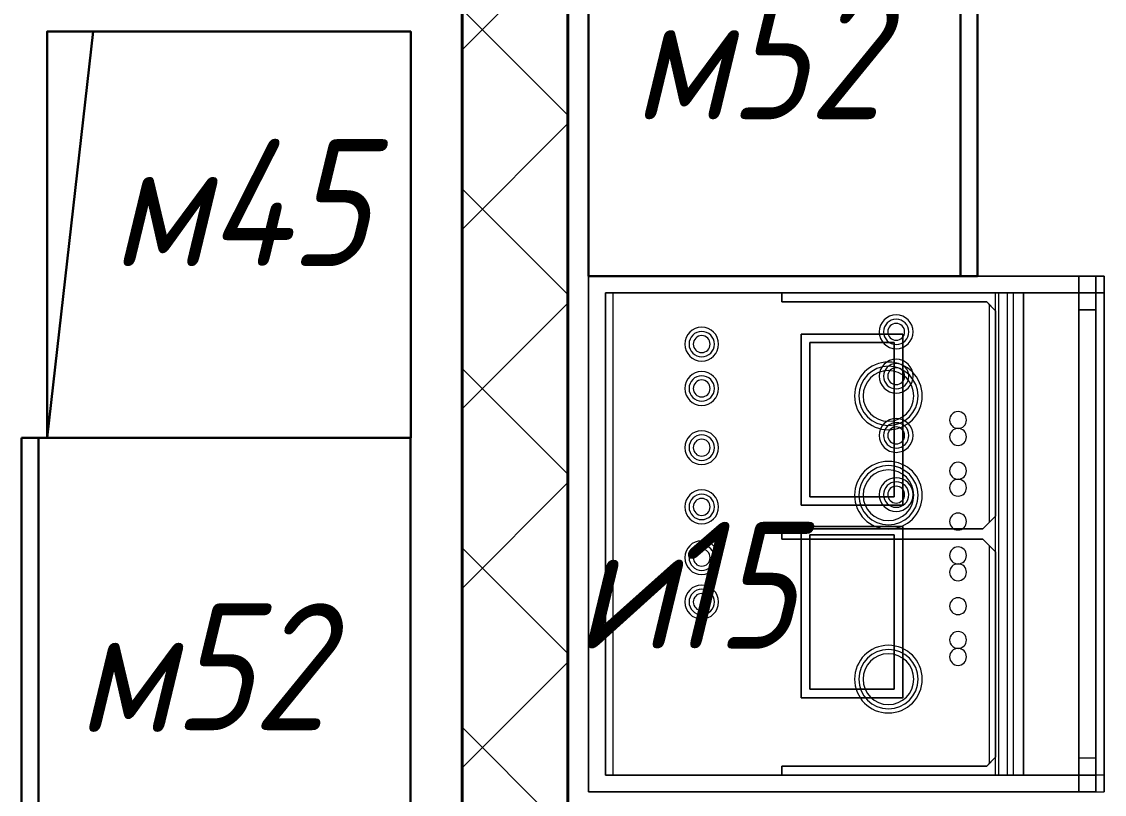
# Model space of a CAD drawing. Header units: millimetres. Extents: x -32954 to 151739, y -65671 to 56243.
# Drawn here: x -9454 to -8174, y -51257 to -50344 of the extents above; entities that cross this region are included whole.
import ezdxf

# ---------------------------------------------------------------- set-up
doc = ezdxf.new("R2010")
doc.units = ezdxf.units.MM
for name, color, linetype, lineweight in [('I-FURN-IDEN', 7, 'Continuous', 9), ('M-EQPM', 7, 'Continuous', 9), ('M-EQPM-IDEN', 7, 'Continuous', 9), ('Стены разрез', 7, 'Continuous', 40), ('ТХ_оборудование', 6, 'Continuous', 30)]:
    doc.layers.add(name, color=color, linetype=linetype, lineweight=lineweight)
doc.styles.add('GOST Common_I', font='GOST_Common Italic.ttf', dxfattribs={"width": 0.9, "height": 150})

# ---------------------------------------------------------------- blocks, each defined once
blk = doc.blocks.new('Шкаф для медикаментов м52')
at = {"layer": 'ТХ_оборудование'}
blk.add_line((31280.9, 435618.8), (31280.9, 435138.8), dxfattribs=at)
blk.add_lwpolyline([(31300.9, 435138.8), (31300.9, 435618.8), (30840.9, 435618.8), (30840.9, 435138.8)], close=True, dxfattribs=at)
blk = doc.blocks.new('м45 шкаф доков одноствор')
at = {"layer": 'ТХ_оборудование', "color": 1}
blk.add_line((92422.5, 435173.8), (92367.8, 434693.8), dxfattribs=at)
blk.add_lwpolyline([(92367.8, 434693.8), (92797.8, 434693.8), (92797.8, 435173.8), (92367.8, 435173.8)], close=True, dxfattribs=at)
blk = doc.blocks.new('19-21-185_Холодильник - 19_1_Холодильник фармацевтический Позис-8378948-О_ТХ_01')
at = {"layer": 'M-EQPM'}
for p, q in [((304.9, 0), (-304.9, 0)), ((-304.9, 0), (-304.9, -600)), ((-304.9, -600), (-304.9, 0)), ((-304.9, 0), (304.9, 0)), ((304.9, 0), (-304.9, 0)), ((-304.9, 0), (-304.9, -600)), ((-304.9, -600), (-304.9, 0)), ((-304.9, 0), (304.9, 0)), ((304.9, -600), (304.9, 0)), ((304.9, 0), (304.9, -600)), ((304.9, -600), (304.9, 0)), ((304.9, 0), (304.9, -600)), ((304.9, 0), (-304.9, 0)), ((-304.9, 0), (-304.9, -600)), ((-304.9, -600), (-304.9, 0)), ((-304.9, 0), (304.9, 0)), ((304.9, -600), (304.9, 0)), ((304.9, 0), (304.9, -600)), ((-284.9, -514.4), (-284.9, -20)), ((-284.9, -20), (-284.9, -514.4)), ((-284.9, -20), (284.9, -20)), ((-284.9, -20), (284.9, -20)), ((-284.9, -600), (-284.9, -20)), ((-284.9, -20), (284.9, -20)), ((284.9, -20), (-284.9, -20)), ((-284.9, -20), (-284.9, -228.5)), ((284.9, -514.4), (284.9, -20)), ((284.9, -20), (284.9, -514.4)), ((284.9, -20), (284.9, -600)), ((284.9, -228.5), (284.9, -20)), ((-284.9, -29.4), (-284.9, -228.5)), ((-284.9, -228.5), (-284.9, -29.4)), ((-284.9, -481.5), (-284.9, -29.4)), ((-284.9, -29.4), (-284.9, -485)), ((-284.9, -481.5), (-284.9, -29.4)), ((-284.9, -29.4), (-284.9, -485)), ((-284.9, -481.5), (-284.9, -29.4)), ((-284.9, -29.4), (-284.9, -485)), ((-284.9, -481.5), (-284.9, -29.4)), ((-284.9, -29.4), (-284.9, -485)), ((-284.9, -29.4), (-284.9, -228.5)), ((-284.9, -228.5), (-284.9, -29.4)), ((-284.9, -29.4), (-284.9, -228.5)), ((-284.9, -228.5), (-284.9, -29.4)), ((-284.9, -29.4), (284.9, -29.4)), ((-284.9, -29.4), (284.9, -29.4)), ((-284.9, -29.4), (284.9, -29.4)), ((-284.9, -29.4), (284.9, -29.4)), ((-284.9, -29.4), (284.9, -29.4)), ((-284.9, -29.4), (284.9, -29.4)), ((-284.9, -29.4), (284.9, -29.4)), ((-284.9, -29.4), (284.9, -29.4)), ((-284.9, -29.4), (284.9, -29.4)), ((-284.9, -29.4), (284.9, -29.4)), ((-284.9, -29.4), (284.9, -29.4)), ((-284.9, -29.4), (284.9, -29.4)), ((-284.9, -29.4), (284.9, -29.4)), ((-284.9, -29.4), (284.9, -29.4)), ((284.9, -29.4), (284.9, -228.5)), ((284.9, -228.5), (284.9, -29.4)), ((284.9, -485), (284.9, -29.4)), ((284.9, -29.4), (284.9, -481.5)), ((284.9, -485), (284.9, -29.4)), ((284.9, -29.4), (284.9, -481.5)), ((284.9, -485), (284.9, -29.4)), ((284.9, -29.4), (284.9, -481.5)), ((284.9, -485), (284.9, -29.4)), ((284.9, -29.4), (284.9, -481.5)), ((284.9, -29.4), (284.9, -228.5)), ((284.9, -228.5), (284.9, -29.4)), ((284.9, -29.4), (284.9, -228.5)), ((284.9, -228.5), (284.9, -29.4)), ((-274.3, -228.5), (-284.9, -228.5)), ((-284.9, -228.5), (-274.3, -228.5)), ((-284.9, -228.5), (-274.3, -228.5)), ((-274.3, -228.5), (-284.9, -228.5)), ((-284.9, -228.5), (-274.3, -228.5)), ((-274.3, -228.5), (-284.9, -228.5)), ((-284.9, -228.5), (-284.9, -505)), ((-274.3, -470.9), (-274.3, -228.5)), ((-274.3, -228.5), (-274.3, -470.9)), ((-274.3, -228.5), (-274.3, -470.9)), ((-274.3, -470.9), (-274.3, -228.5)), ((-274.3, -228.5), (-274.3, -470.9)), ((-274.3, -470.9), (-274.3, -228.5)), ((6, -228.5), (-6, -228.5)), ((-6, -228.5), (-6, -466.3)), ((-6, -466.3), (-6, -228.5)), ((-6, -228.5), (6, -228.5)), ((-6, -228.5), (6, -228.5)), ((-6, -466.3), (-6, -228.5)), ((-6, -228.5), (-6, -466.3)), ((6, -228.5), (-6, -228.5)), ((-6, -228.5), (6, -228.5)), ((-6, -466.3), (-6, -228.5)), ((-6, -228.5), (-6, -466.3)), ((6, -228.5), (-6, -228.5)), ((6, -466.3), (6, -228.5)), ((6, -228.5), (6, -466.3)), ((6, -228.5), (6, -466.3)), ((6, -466.3), (6, -228.5)), ((6, -228.5), (6, -466.3)), ((6, -466.3), (6, -228.5)), ((284.9, -228.5), (274.3, -228.5)), ((274.3, -228.5), (274.3, -470.9)), ((274.3, -470.9), (274.3, -228.5)), ((274.3, -228.5), (284.9, -228.5)), ((274.3, -228.5), (284.9, -228.5)), ((274.3, -470.9), (274.3, -228.5)), ((274.3, -228.5), (274.3, -470.9)), ((284.9, -228.5), (274.3, -228.5)), ((274.3, -228.5), (284.9, -228.5)), ((274.3, -470.9), (274.3, -228.5)), ((274.3, -228.5), (274.3, -470.9)), ((284.9, -228.5), (274.3, -228.5)), ((284.9, -505), (284.9, -228.5)), ((8.9, -251.6), (-193.5, -251.6)), ((-193.5, -251.6), (-193.5, -371.6)), ((-193.5, -371.6), (-193.5, -251.6)), ((-193.5, -251.6), (8.9, -251.6)), ((8.9, -371.6), (8.9, -251.6)), ((8.9, -251.6), (8.9, -371.6)), ((236.3, -251.6), (33.9, -251.6)), ((33.9, -251.6), (33.9, -371.6)), ((33.9, -371.6), (33.9, -251.6)), ((33.9, -251.6), (236.3, -251.6)), ((236.3, -371.6), (236.3, -251.6)), ((236.3, -251.6), (236.3, -371.6)), ((-1.1, -261.6), (-183.5, -261.6)), ((-183.5, -261.6), (-183.5, -361.6)), ((-183.5, -361.6), (-183.5, -261.6)), ((-183.5, -261.6), (-1.1, -261.6)), ((-1.1, -361.6), (-1.1, -261.6)), ((-1.1, -261.6), (-1.1, -361.6)), ((226.3, -261.6), (43.9, -261.6)), ((43.9, -261.6), (43.9, -361.6)), ((43.9, -361.6), (43.9, -261.6)), ((43.9, -261.6), (226.3, -261.6)), ((226.3, -361.6), (226.3, -261.6)), ((226.3, -261.6), (226.3, -361.6)), ((-183.5, -361.6), (-1.1, -361.6)), ((-1.1, -361.6), (-183.5, -361.6)), ((43.9, -361.6), (226.3, -361.6)), ((226.3, -361.6), (43.9, -361.6)), ((-193.5, -371.6), (8.9, -371.6)), ((8.9, -371.6), (-193.5, -371.6)), ((33.9, -371.6), (236.3, -371.6)), ((236.3, -371.6), (33.9, -371.6)), ((-270.8, -474.4), (-274.3, -470.9)), ((-274.3, -470.9), (-263.7, -481.5)), ((-274.3, -470.9), (-270.8, -474.4)), ((-263.7, -481.5), (-274.3, -470.9)), ((-274.3, -470.9), (-270.8, -474.4)), ((-263.7, -481.5), (-274.3, -470.9)), ((-21.2, -481.5), (-6, -466.3)), ((-6, -466.3), (-21.2, -481.5)), ((-6, -466.3), (-21.2, -481.5)), ((-6, -466.3), (-14.1, -474.4)), ((-14.1, -474.4), (-6, -466.3)), ((-14.1, -474.4), (-6, -466.3)), ((14.1, -474.4), (6, -466.3)), ((6, -466.3), (21.2, -481.5)), ((6, -466.3), (14.1, -474.4)), ((21.2, -481.5), (6, -466.3)), ((6, -466.3), (14.1, -474.4)), ((21.2, -481.5), (6, -466.3)), ((263.7, -481.5), (274.3, -470.9)), ((274.3, -470.9), (263.7, -481.5)), ((274.3, -470.9), (263.7, -481.5)), ((274.3, -470.9), (270.8, -474.4)), ((270.8, -474.4), (274.3, -470.9)), ((270.8, -474.4), (274.3, -470.9)), ((-284.9, -495.6), (-284.9, -481.5)), ((-284.9, -495.6), (-284.9, -481.5)), ((-284.9, -495.6), (-284.9, -481.5)), ((-284.9, -495.6), (-284.9, -481.5)), ((-284.9, -481.5), (284.9, -481.5)), ((-284.9, -481.5), (284.9, -481.5)), ((-284.9, -481.5), (284.9, -481.5)), ((-284.9, -481.5), (284.9, -481.5)), ((-284.9, -485), (-284.9, -502.7)), ((-284.9, -485), (-284.9, -502.7)), ((-284.9, -485), (-284.9, -502.7)), ((-284.9, -485), (-284.9, -502.7)), ((284.9, -485), (-284.9, -485)), ((284.9, -485), (-284.9, -485)), ((284.9, -485), (-284.9, -485)), ((284.9, -485), (-284.9, -485)), ((-263.7, -481.5), (-270.8, -474.4)), ((-270.8, -474.4), (-14.1, -474.4)), ((-270.8, -474.4), (-14.1, -474.4)), ((-270.8, -474.4), (-263.7, -481.5)), ((-270.8, -474.4), (-14.1, -474.4)), ((-270.8, -474.4), (-14.1, -474.4)), ((-270.8, -474.4), (-263.7, -481.5)), ((-270.8, -474.4), (-14.1, -474.4)), ((-270.8, -474.4), (-14.1, -474.4)), ((-21.2, -481.5), (-263.7, -481.5)), ((-263.7, -481.5), (-21.2, -481.5)), ((-263.7, -481.5), (-21.2, -481.5)), ((-21.2, -481.5), (-263.7, -481.5)), ((-263.7, -481.5), (-21.2, -481.5)), ((-21.2, -481.5), (-263.7, -481.5)), ((-14.1, -474.4), (-21.2, -481.5)), ((-21.2, -481.5), (-14.1, -474.4)), ((-21.2, -481.5), (-14.1, -474.4)), ((21.2, -481.5), (14.1, -474.4)), ((14.1, -474.4), (270.8, -474.4)), ((14.1, -474.4), (270.8, -474.4)), ((14.1, -474.4), (21.2, -481.5)), ((14.1, -474.4), (270.8, -474.4)), ((14.1, -474.4), (270.8, -474.4)), ((14.1, -474.4), (21.2, -481.5)), ((14.1, -474.4), (270.8, -474.4)), ((14.1, -474.4), (270.8, -474.4)), ((263.7, -481.5), (21.2, -481.5)), ((21.2, -481.5), (263.7, -481.5)), ((21.2, -481.5), (263.7, -481.5)), ((263.7, -481.5), (21.2, -481.5)), ((21.2, -481.5), (263.7, -481.5)), ((263.7, -481.5), (21.2, -481.5)), ((270.8, -474.4), (263.7, -481.5)), ((263.7, -481.5), (270.8, -474.4)), ((263.7, -481.5), (270.8, -474.4)), ((284.9, -481.5), (284.9, -495.6)), ((284.9, -481.5), (284.9, -495.6)), ((284.9, -481.5), (284.9, -495.6)), ((284.9, -481.5), (284.9, -495.6)), ((284.9, -502.7), (284.9, -485)), ((284.9, -502.7), (284.9, -485)), ((284.9, -502.7), (284.9, -485)), ((284.9, -502.7), (284.9, -485)), ((-284.9, -502.7), (-284.9, -495.6)), ((-284.9, -502.7), (-284.9, -495.6)), ((-284.9, -502.7), (-284.9, -495.6)), ((-284.9, -502.7), (-284.9, -495.6)), ((-284.9, -495.6), (284.9, -495.6)), ((-284.9, -495.6), (284.9, -495.6)), ((-284.9, -495.6), (284.9, -495.6)), ((-284.9, -495.6), (284.9, -495.6)), ((284.9, -495.6), (284.9, -502.7)), ((284.9, -495.6), (284.9, -502.7)), ((284.9, -495.6), (284.9, -502.7)), ((284.9, -495.6), (284.9, -502.7)), ((-284.9, -502.7), (284.9, -502.7)), ((-284.9, -502.7), (284.9, -502.7)), ((-284.9, -502.7), (284.9, -502.7)), ((-284.9, -502.7), (284.9, -502.7)), ((-284.9, -505), (-284.9, -600)), ((284.9, -600), (284.9, -505)), ((284.9, -514.4), (-284.9, -514.4)), ((-284.9, -514.4), (284.9, -514.4)), ((-304.9, -580), (304.9, -580)), ((-304.9, -580), (-304.9, -610)), ((-304.9, -580), (-304.9, -610)), ((304.9, -580), (-304.9, -580)), ((304.9, -580), (-304.9, -580)), ((-304.9, -580), (-304.9, -610)), ((-304.9, -580), (-304.9, -610)), ((304.9, -580), (-304.9, -580)), ((284.9, -580), (-284.9, -580)), ((-284.9, -580), (-284.9, -600)), ((-284.9, -600), (-284.9, -580)), ((-284.9, -580), (284.9, -580)), ((-264.9, -600), (-264.9, -580)), ((-264.9, -600), (-264.9, -580)), ((-264.9, -580), (264.9, -580)), ((264.9, -580), (-264.9, -580)), ((264.9, -600), (264.9, -580)), ((264.9, -580), (264.9, -600)), ((284.9, -600), (284.9, -580)), ((284.9, -580), (284.9, -600)), ((304.9, -580), (304.9, -610)), ((304.9, -610), (304.9, -580)), ((304.9, -580), (304.9, -610)), ((304.9, -610), (304.9, -580)), ((-304.9, -600), (304.9, -600)), ((304.9, -600), (-304.9, -600)), ((-304.9, -600), (304.9, -600)), ((304.9, -600), (-304.9, -600)), ((-304.9, -600), (-284.9, -600)), ((-284.9, -600), (-304.9, -600)), ((284.9, -600), (-284.9, -600)), ((-284.9, -600), (284.9, -600)), ((-284.9, -610), (-284.9, -600)), ((-284.9, -610), (-284.9, -600)), ((-284.9, -600), (284.9, -600)), ((284.9, -600), (-284.9, -600)), ((284.9, -600), (-284.9, -600)), ((-284.9, -600), (284.9, -600)), ((-284.9, -610), (-284.9, -600)), ((-284.9, -610), (-284.9, -600)), ((264.9, -600), (-264.9, -600)), ((-264.9, -600), (264.9, -600)), ((284.9, -610), (284.9, -600)), ((284.9, -600), (284.9, -610)), ((284.9, -600), (304.9, -600)), ((304.9, -600), (284.9, -600)), ((284.9, -610), (284.9, -600)), ((284.9, -600), (284.9, -610)), ((-304.9, -610), (304.9, -610)), ((304.9, -610), (-304.9, -610)), ((-304.9, -610), (304.9, -610)), ((304.9, -610), (-304.9, -610)), ((284.9, -610), (-284.9, -610)), ((284.9, -610), (-284.9, -610)), ((284.9, -610), (-284.9, -610)), ((284.9, -610), (-284.9, -610))]:
    blk.add_line(p, q, dxfattribs=at)
for centre, radius, start, end in [((-80.4, -133.9), 20, 0, 180), ((-80.4, -133.9), 20, 360, 180), ((-80.4, -133.9), 20, 0, 180), ((-28, -133.9), 20, 0, 180), ((-28, -133.9), 20, 360, 180), ((-28, -133.9), 20, 0, 180), ((32, -133.9), 20, 0, 180), ((32, -133.9), 20, 360, 180), ((32, -133.9), 20, 0, 180), ((102, -133.9), 20, 0, 180), ((102, -133.9), 20, 360, 180), ((102, -133.9), 20, 0, 180), ((172, -133.9), 20, 0, 180), ((172, -133.9), 20, 360, 180), ((172, -133.9), 20, 0, 180), ((224.4, -133.9), 20, 0, 180), ((224.4, -133.9), 20, 360, 180), ((224.4, -133.9), 20, 0, 180), ((-80.4, -133.9), 15, 360, 180), ((-80.4, -133.9), 15, 360, 180), ((-80.4, -133.9), 10, 360, 180), ((-28, -133.9), 15, 360, 180), ((-28, -133.9), 15, 0, 180), ((-28, -133.9), 10, 360, 180), ((32, -133.9), 15, 360, 180), ((32, -133.9), 15, 0, 180), ((32, -133.9), 10, 360, 180), ((102, -133.9), 15, 360, 180), ((102, -133.9), 15, 360, 180), ((102, -133.9), 10, 360, 180), ((172, -133.9), 15, 360, 180), ((172, -133.9), 15, 0, 180), ((172, -133.9), 10, 360, 180), ((224.4, -133.9), 15, 360, 180), ((224.4, -133.9), 15, 360, 180), ((224.4, -133.9), 10, 360, 180), ((-80.4, -133.9), 20, 180, 0), ((-80.4, -133.9), 20, 180, 360), ((-80.4, -133.9), 20, 180, 360), ((-80.4, -133.9), 15, 180, 360), ((-80.4, -133.9), 15, 180, 0), ((-80.4, -133.9), 10, 180, 360), ((-28, -133.9), 20, 180, 360), ((-28, -133.9), 20, 180, 360), ((-28, -133.9), 20, 180, 360), ((-28, -133.9), 15, 180, 360), ((-28, -133.9), 15, 180, 0), ((-28, -133.9), 10, 180, 360), ((32, -133.9), 20, 180, 360), ((32, -133.9), 20, 180, 360), ((32, -133.9), 20, 180, 360), ((32, -133.9), 15, 180, 360), ((32, -133.9), 15, 180, 0), ((32, -133.9), 10, 180, 360), ((102, -133.9), 20, 180, 0), ((102, -133.9), 20, 180, 360), ((102, -133.9), 20, 180, 360), ((102, -133.9), 15, 180, 360), ((102, -133.9), 15, 180, 0), ((102, -133.9), 10, 180, 360), ((172, -133.9), 20, 180, 360), ((172, -133.9), 20, 180, 360), ((172, -133.9), 20, 180, 360), ((172, -133.9), 15, 180, 360), ((172, -133.9), 15, 180, 0), ((172, -133.9), 10, 180, 360), ((224.4, -133.9), 20, 180, 0), ((224.4, -133.9), 20, 180, 360), ((224.4, -133.9), 20, 180, 360), ((224.4, -133.9), 15, 180, 360), ((224.4, -133.9), 15, 180, 0), ((224.4, -133.9), 10, 180, 360), ((-171.6, -354.7), 40, 0, 180), ((-171.6, -354.7), 40, 360, 180), ((-171.6, -354.7), 40, 0, 180), ((-171.6, -354.7), 35, 360, 180), ((-171.6, -354.7), 35, 0, 180), ((45.8, -354.7), 40, 0, 180), ((45.8, -354.7), 40, 360, 180), ((45.8, -354.7), 40, 0, 180), ((45.8, -354.7), 35, 360, 180), ((45.8, -354.7), 35, 0, 180), ((163.2, -354.7), 40, 0, 180), ((163.2, -354.7), 40, 360, 180), ((163.2, -354.7), 40, 0, 180), ((163.2, -354.7), 35, 360, 180), ((163.2, -354.7), 35, 0, 180), ((-171.6, -354.7), 30, 360, 180), ((45.8, -354.7), 30, 360, 180), ((163.2, -354.7), 30, 360, 180), ((46.5, -363.9), 20, 0, 180), ((46.5, -363.9), 20, 360, 180), ((46.5, -363.9), 20, 0, 180), ((116.5, -363.9), 20, 0, 180), ((116.5, -363.9), 20, 360, 180), ((116.5, -363.9), 20, 0, 180), ((186.5, -363.9), 20, 0, 180), ((186.5, -363.9), 20, 360, 180), ((186.5, -363.9), 20, 0, 180), ((238.9, -363.9), 20, 0, 180), ((238.9, -363.9), 20, 360, 180), ((238.9, -363.9), 20, 0, 180), ((-171.6, -354.7), 40, 180, 0), ((-171.6, -354.7), 40, 180, 360), ((-171.6, -354.7), 40, 180, 360), ((-171.6, -354.7), 35, 180, 360), ((-171.6, -354.7), 35, 180, 0), ((-171.6, -354.7), 30, 180, 360), ((45.8, -354.7), 40, 180, 0), ((45.8, -354.7), 40, 180, 360), ((45.8, -354.7), 40, 180, 360), ((45.8, -354.7), 35, 180, 360), ((45.8, -354.7), 35, 180, 0), ((45.8, -354.7), 30, 180, 360), ((46.5, -363.9), 15, 360, 180), ((46.5, -363.9), 15, 360, 180), ((46.5, -363.9), 10, 360, 180), ((116.5, -363.9), 15, 360, 180), ((116.5, -363.9), 15, 360, 180), ((116.5, -363.9), 10, 360, 180), ((163.2, -354.7), 40, 180, 0), ((163.2, -354.7), 40, 180, 360), ((163.2, -354.7), 40, 180, 360), ((163.2, -354.7), 35, 180, 360), ((163.2, -354.7), 35, 180, 0), ((163.2, -354.7), 30, 180, 360), ((186.5, -363.9), 15, 360, 180), ((186.5, -363.9), 15, 360, 180), ((186.5, -363.9), 10, 360, 180), ((238.9, -363.9), 15, 360, 180), ((238.9, -363.9), 15, 360, 180), ((238.9, -363.9), 10, 360, 180), ((46.5, -363.9), 20, 180, 0), ((46.5, -363.9), 20, 180, 360), ((46.5, -363.9), 20, 180, 360), ((46.5, -363.9), 15, 180, 360), ((46.5, -363.9), 15, 180, 0), ((46.5, -363.9), 10, 180, 0), ((116.5, -363.9), 20, 180, 0), ((116.5, -363.9), 20, 180, 360), ((116.5, -363.9), 20, 180, 360), ((116.5, -363.9), 15, 180, 360), ((116.5, -363.9), 15, 180, 0), ((116.5, -363.9), 10, 180, 360), ((186.5, -363.9), 20, 180, 0), ((186.5, -363.9), 20, 180, 360), ((186.5, -363.9), 20, 180, 360), ((186.5, -363.9), 15, 180, 360), ((186.5, -363.9), 15, 180, 0), ((186.5, -363.9), 10, 180, 360), ((238.9, -363.9), 20, 180, 0), ((238.9, -363.9), 20, 180, 360), ((238.9, -363.9), 20, 180, 360), ((238.9, -363.9), 15, 180, 360), ((238.9, -363.9), 15, 180, 0), ((238.9, -363.9), 10, 180, 360), ((-145.3, -437), 10, 0, 180), ((-145.3, -437), 10, 0, 180), ((-125.3, -437), 10, 360, 180), ((-125.3, -437), 10, 0, 180), ((-85.3, -437), 10, 360, 180), ((-85.3, -437), 10, 0, 180), ((-45.3, -437), 10, 360, 180), ((-45.3, -437), 10, 0, 180), ((-25.3, -437), 10, 360, 180), ((-25.3, -437), 10, 0, 180), ((-25.3, -437), 10, 360, 180), ((-25.3, -437), 10, 0, 180), ((14.7, -437), 10, 360, 180), ((14.7, -437), 10, 0, 180), ((54.7, -437), 10, 360, 180), ((54.7, -437), 10, 0, 180), ((74.7, -437), 10, 360, 180), ((74.7, -437), 10, 0, 180), ((114.7, -437), 10, 360, 180), ((114.7, -437), 10, 0, 180), ((134.7, -437), 10, 0, 180), ((134.7, -437), 10, 0, 180), ((-145.3, -437), 10, 180, 360), ((-145.3, -437), 10, 180, 360), ((-125.3, -437), 10, 180, 360), ((-125.3, -437), 10, 180, 360), ((-85.3, -437), 10, 180, 360), ((-85.3, -437), 10, 180, 360), ((-45.3, -437), 10, 180, 360), ((-45.3, -437), 10, 180, 360), ((-25.3, -437), 10, 180, 360), ((-25.3, -437), 10, 180, 360), ((-25.3, -437), 10, 180, 360), ((-25.3, -437), 10, 180, 360), ((14.7, -437), 10, 180, 360), ((14.7, -437), 10, 180, 360), ((54.7, -437), 10, 180, 360), ((54.7, -437), 10, 180, 360), ((74.7, -437), 10, 180, 360), ((74.7, -437), 10, 180, 360), ((114.7, -437), 10, 180, 360), ((114.7, -437), 10, 180, 360), ((134.7, -437), 10, 180, 360), ((134.7, -437), 10, 180, 360)]:
    blk.add_arc(centre, radius, start, end, dxfattribs=at)

msp = doc.modelspace()

# ---------------------------------------------------------------- hatches: boundary and pattern name
at = {"layer": 'Стены разрез', "lineweight": 9}
h = msp.add_hatch(dxfattribs=at)
h.set_pattern_fill('FP_1', color=256, style=0, pattern_type=2)
h.set_pattern_definition([(45, (-1e-11, -50353.12), (-106.066, 106.066), []), (135, (-1e-11, -50353.12), (-106.066, -106.066), [])])
h.paths.add_polyline_path([(-8808.4, -53723.1), (-8808.4, -48303.1), (-8933.4, -48303.1), (-8933.4, -53723.1)])

# ---------------------------------------------------------------- linework, layer by layer
at = {"layer": 'Стены разрез'}
for p, q in [((-8933.4, -48323.1), (-8933.4, -53723.1)), ((-8808.4, -53723.1), (-8808.4, -48323.1))]:
    msp.add_line(p, q, dxfattribs=at)

# ---------------------------------------------------------------- block references
at = {"layer": 'M-EQPM', "rotation": 89.99999999999868}
msp.add_blockref('19-21-185_Холодильник - 19_1_Холодильник фармацевтический Позис-8378948-О_ТХ_01', (-8783.9, -50949.1), dxfattribs=at)
at = {"layer": 'ТХ_оборудование'}
msp.add_blockref('Шкаф для медикаментов м52', (-39624.8, -485783), dxfattribs=at)
at = {"layer": 'ТХ_оборудование', "color": 1}
msp.add_blockref('м45 шкаф доков одноствор', (-101791.9, -485529.1), dxfattribs=at)
at = {"layer": 'ТХ_оборудование', "rotation": 180}
msp.add_blockref('Шкаф для медикаментов м52', (21846.7, 384303.5), dxfattribs=at)

# ---------------------------------------------------------------- texts
at = {"layer": 'I-FURN-IDEN', "char_height": 150, "attachment_point": 1, "style": 'GOST Common_I'}
for s, insert, width in [('52', (-8618, -50308.9), 209.24), ('\\fGOST Common|b0|i1|c204|p34|;\\W.9;м', (-8731.1, -50308.9), 137.089), ('45', (-9234.4, -50482.4), 259.747), ('\\fGOST Common|b0|i1|c204|p34|;\\W.9;м', (-9347.6, -50482.4), 137.089), ('52', (-9275.1, -51031), 209.24), ('\\fGOST Common|b0|i1|c204|p34|;\\W.9;м', (-9388.2, -51033), 137.089)]:
    msp.add_mtext(s, dxfattribs=dict(at, insert=insert, width=width))
at = {"layer": 'M-EQPM-IDEN', "char_height": 150, "attachment_point": 1, "style": 'GOST Common_I'}
for s, insert, width in [('15', (-8697.9, -50934.7), 209.24), ('\\fGOST Common|b0|i1|c204|p34|;\\W.9;и', (-8799.1, -50934.7), 122.658)]:
    msp.add_mtext(s, dxfattribs=dict(at, insert=insert, width=width))

doc.saveas('drawing.dxf')
